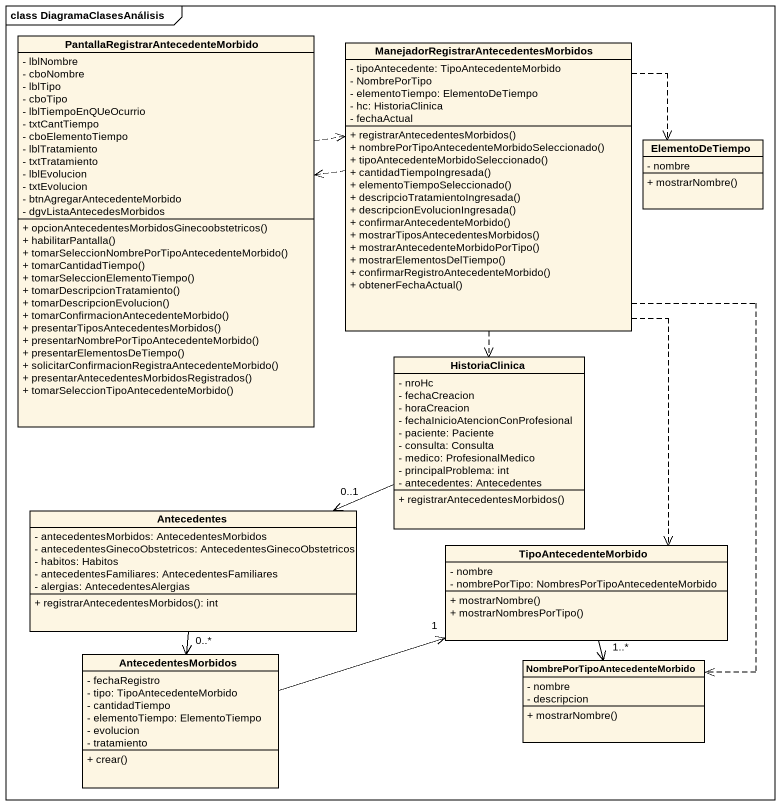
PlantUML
@startuml
mainframe class DiagramaClasesAnálisis
hide circle
hide empty members
skinparam classAttributeIconSize 0
class "PantallaRegistrarAntecedenteMorbido" as PantallaRegistrarAntecedente {
  - lblNombre
  - cboNombre
  - lblTipo
  - cboTipo
  - lblTiempoEnQUeOcurrio
  - txtCantTiempo
  - cboElementoTiempo
  - lblTratamiento
  - txtTratamiento
  - lblEvolucion
  - txtEvolucion
  - btnAgregarAntecedenteMorbido
  - dgvListaAntecedesMorbidos
  + opcionAntecedentesMorbidosGinecoobstetricos()
  + habilitarPantalla()
  + tomarSeleccionNombrePorTipoAntecedenteMorbido()
  + tomarCantidadTiempo()
  + tomarSeleccionElementoTiempo()
  + tomarDescripcionTratamiento()
  + tomarDescripcionEvolucion()
  + tomarConfirmacionAntecedenteMorbido()
  + presentarTiposAntecedentesMorbidos()
  + presentarNombrePorTipoAntecedenteMorbido()
  + presentarElementosDeTiempo()
  + solicitarConfirmacionRegistraAntecedenteMorbido()
  + presentarAntecedentesMorbidosRegistrados()
  + tomarSeleccionTipoAntecedenteMorbido()
}
class "ManejadorRegistrarAntecedentesMorbidos" as ManejadorRegistrarAntecedent {
  - tipoAntecedente: TipoAntecedenteMorbido
  - NombrePorTipo
  - elementoTiempo: ElementoDeTiempo
  - hc: HistoriaClinica
  - fechaActual
  + registrarAntecedentesMorbidos()
  + nombrePorTipoAntecedenteMorbidoSeleccionado()
  + tipoAntecedenteMorbidoSeleccionado()
  + cantidadTiempoIngresada()
  + elementoTiempoSeleccionado()
  + descripcioTratamientoIngresada()
  + descripcionEvolucionIngresada()
  + confirmarAntecedenteMorbido()
  + mostrarTiposAntecedentesMorbidos()
  + mostrarAntecedenteMorbidoPorTipo()
  + mostrarElementosDelTiempo()
  + confirmarRegistroAntecedenteMorbido()
  + obtenerFechaActual()
}
class ElementoDeTiempo {
  - nombre
  + mostrarNombre()
}
class HistoriaClinica {
  - nroHc
  - fechaCreacion
  - horaCreacion
  - fechaInicioAtencionConProfesional
  - paciente: Paciente
  - consulta: Consulta
  - medico: ProfesionalMedico
  - principalProblema: int
  - antecedentes: Antecedentes
  + registrarAntecedentesMorbidos()
}
class Antecedentes {
  - antecedentesMorbidos: AntecedentesMorbidos
  - antecedentesGinecoObstetricos: AntecedentesGinecoObstetricos
  - habitos: Habitos
  - antecedentesFamiliares: AntecedentesFamiliares
  - alergias: AntecedentesAlergias
  + registrarAntecedentesMorbidos(): int
}
class TipoAntecedenteMorbido {
  - nombre
  - nombrePorTipo: NombresPorTipoAntecedenteMorbido
  + mostrarNombre()
  + mostrarNombresPorTipo()
}
class AntecedentesMorbidos {
  - fechaRegistro
  - tipo: TipoAntecedenteMorbido
  - cantidadTiempo
  - elementoTiempo: ElementoTiempo
  - evolucion
  - tratamiento
  + crear()
}
class "NombrePorTipoAntecedenteMorbido" as NombrePorTipoAntecedenteMorb {
  - nombre
  - descripcion
  + mostrarNombre()
}
PantallaRegistrarAntecedente .right.> ManejadorRegistrarAntecedent
ManejadorRegistrarAntecedent .left.> PantallaRegistrarAntecedente
ManejadorRegistrarAntecedent .right.> ElementoDeTiempo
ManejadorRegistrarAntecedent ..> HistoriaClinica
ManejadorRegistrarAntecedent ..> TipoAntecedenteMorbido
ManejadorRegistrarAntecedent ..> NombrePorTipoAntecedenteMorb
HistoriaClinica -left-> "0..1" Antecedentes
Antecedentes --> "0..*" AntecedentesMorbidos
TipoAntecedenteMorbido --> "1..*" NombrePorTipoAntecedenteMorb
AntecedentesMorbidos -right-> "1" TipoAntecedenteMorbido
@enduml
